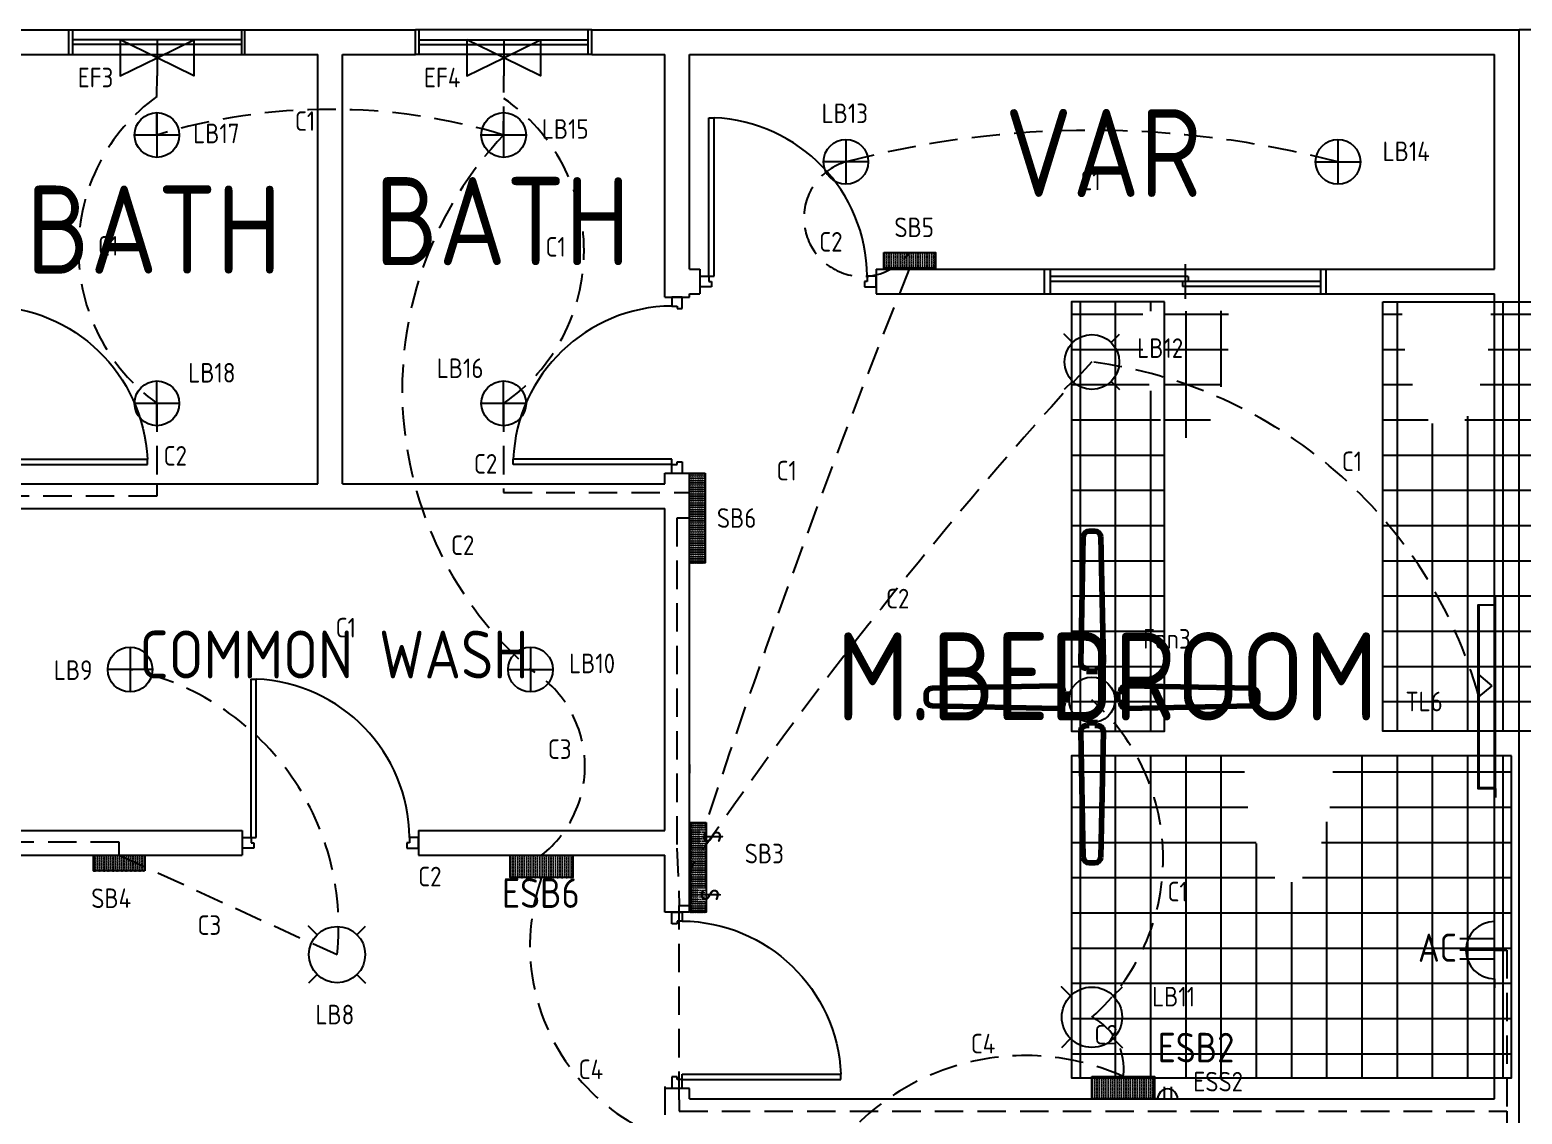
# Model space of a CAD drawing. Header units: inches. Extents: x 33646 to 69385, y 30083 to 61001.
# Drawn here: x 35119.5 to 35453.1, y 31325.1 to 31567.5 of the extents above; entities that cross this region are included whole.
import ezdxf
from ezdxf.enums import TextEntityAlignment as Align

# ---------------------------------------------------------------- set-up
doc = ezdxf.new("R2010")
doc.units = ezdxf.units.IN
doc.header["$MEASUREMENT"] = 0
doc.linetypes.add('HIDDEN', pattern=[9.524999999999999, 6.35, -3.175])
doc.layers.add('All Text', color=7, linetype='Continuous', plot=False)
for name, color, linetype in [('Conduit', 4, 'Continuous'), ('EDB', 1, 'Continuous'), ('Electrical Layout', 130, 'Continuous'), ('TILING', 8, 'Continuous'), ('WALL', 7, 'Continuous'), ('WINDOW', 111, 'Continuous')]:
    doc.layers.add(name, color=color, linetype=linetype)
doc.styles.add('YQ_DIM', font='SUPEROS.SHX', dxfattribs={"width": 0.8, "bigfont": 'HZDX.SHX'})
pattern_1 = [(0, (0, 0), (0, 7.874015748031497), []), (90, (0, 0), (-7.874015748031497, 4.821444091131313e-16), [])]

# ---------------------------------------------------------------- blocks, each defined once
blk = doc.blocks.new('DR_D01')
for p, q in [((-0.45, 0.9299999999999964), (-0.4199999999999999, 0.9299999999999964)), ((-0.45, 0.02999999999999636), (-0.45, 0.9299999999999964)), ((-0.4199999999999999, 0.02999999999999637), (-0.4199999999999999, 0.9299999999999964)), ((-0.4999999999999964, 0.02999999999999636), (-0.4199999999999999, 0.02999999999999637)), ((-0.4999999999999964, 0.02999999999999636), (-0.4999999999999964, -0.02999999999999636)), ((-0.45, 0.02999999999999636), (-0.45, 3.469446951953614e-18)), ((-0.45, 3.469446951953614e-18), (-0.435, 3.469446951953614e-18)), ((-0.435, 3.469446951953614e-18), (-0.435, -0.02999999999999636)), ((0.4350000000000001, 3.469446951953614e-18), (0.4350000000000002, -0.02999999999999636)), ((0.4500000000000001, 3.469446951953614e-18), (0.4350000000000001, 3.469446951953614e-18)), ((0.4500000000000001, 0.02999999999999636), (0.4500000000000001, 3.469446951953614e-18)), ((0.4999999999999964, 0.02999999999999636), (0.45, 0.02999999999999636)), ((0.4999999999999964, -0.02999999999999636), (0.4999999999999964, 0.02999999999999636)), ((-0.435, -0.02999999999999636), (-0.4999999999999964, -0.02999999999999636)), ((0.4350000000000002, -0.02999999999999636), (0.4999999999999964, -0.02999999999999636))]:
    blk.add_line(p, q)
blk.add_arc((-0.4602388636345857, 0.02060243181989824), 0.9102873739421409, 0.5915171128877542, 87.46643902495387)
blk = doc.blocks.new('WD_00_X2')
for p, q in [((-4.101591878165048e-18, 0.6999999999999998), (3.063252069464661e-17, -0.7)), ((-0.5, 0.5), (0.5, 0.5)), ((-0.48, 0.5), (-0.48, -0.5)), ((0.48, 0.5), (0.4799999999999996, -0.5)), ((0.009999999999999919, 0.1999999999999998), (-0.48, 0.1999999999999998)), ((0.009999999999999917, 0.1999999999999998), (0.009999999999999919, -1.942890293094024e-16)), ((0.4799999999999998, -1.942890293094024e-16), (-0.4799999999999999, -1.942890293094024e-16)), ((-0.01000000000000008, -1.942890293094024e-16), (-0.01000000000000008, -0.2000000000000001)), ((0.4799999999999998, -0.2000000000000002), (-0.01000000000000008, -0.2000000000000002)), ((-0.5, -0.5), (0.4999999999999997, -0.5))]:
    blk.add_line(p, q)
blk = doc.blocks.new('WD_00_X1')
for p, q in [((-0.5, 0.5), (0.5, 0.5)), ((-0.48, 0.5), (-0.48, -0.5)), ((0.48, 0.4999999999999998), (0.4799999999999996, -0.5000000000000002)), ((0.4799999999999999, 0.09999999999999981), (-0.48, 0.1)), ((0.4799999999999998, -0.1000000000000002), (-0.4799999999999999, -0.1)), ((-0.4999999999999999, -0.5), (0.5, -0.5))]:
    blk.add_line(p, q)
blk = doc.blocks.new('*U130')
at = {"layer": 'Electrical Layout', "lineweight": 211}
for p, q in [((-2.531124643756989, -13.40458364731844), (-1.944840919995045, 14.73703509310597)), ((-0.6659539379209517, 15.98955610251387), (0.6659539379209517, 15.98955610251387)), ((2.531124643756989, -13.40458364731844), (1.944840919995045, 14.73703509310597)), ((-0.6395822441005549, -14.71039161431276), (-1.252237661682896, -14.71039161431276)), ((-0.6395822441005549, -15.98955610251387), (-0.6395822441005549, -14.71039161431276)), ((0.6395822441005549, -15.98955610251387), (0.6395822441005549, -14.71039161431276)), ((0.6395822441005549, -14.71039161431276), (1.252237661682896, -14.71039161431276))]:
    blk.add_line(p, q, dxfattribs=at)
for centre, start, end in [((-0.6659539379209517, 14.71039161431276), 90, 178.806510576018), ((0.6659539379209517, 14.71039161431276), 1.193489423982036, 90), ((-1.252237661682896, -13.43122712611165), 178.806510576018, 270), ((1.252237661682896, -13.43122712611165), 270, 1.193489423982036)]:
    blk.add_arc(centre, 1.27916448820111, start, end, dxfattribs=at)
blk = doc.blocks.new('*U131')
at = {"layer": 'Conduit', "color": 0, "linetype": 'ByBlock', "lineweight": -2, "transparency": 16777216}
blk.add_blockref('*U130', (45929.01307765514, 38397.49676935104), dxfattribs=at)
for p, rotation in [((45907.90686359982, 38376.39055529572), 90), ((45950.11929171046, 38376.39055529572), 270), ((45929.01307765514, 38355.2843412404), 180)]:
    blk.add_blockref('*U130', p, dxfattribs=dict(at, rotation=rotation))

msp = doc.modelspace()

# ---------------------------------------------------------------- hatches: boundary and pattern name
at = {"layer": 'Electrical Layout'}
h = msp.add_hatch(dxfattribs=at)
h.set_pattern_fill('MUDST', color=256, angle=-1.272221872585407e-14)
h.set_pattern_definition([(360, (-764.0724643765789, 1608.749595337518), (0.5, 0.2499999999999999), [0.25, -0.25, 0, -0.25, 0, -0.25])])
h.paths.add_polyline_path([(35310.42753562342, 31517.7495953375), (35310.42753562342, 31514.2495953375), (35321.92753562342, 31514.2495953375), (35321.92753562342, 31517.7495953375)])
h = msp.add_hatch(dxfattribs=at)
h.set_pattern_fill('MUDST', color=256, angle=-90.00000000000001)
h.set_pattern_definition([(270, (5361.429767427322, 67542.8622047244), (0.2499999999999998, -0.5), [0.25, -0.25, 0, -0.25, 0, -0.25])])
h.paths.add_polyline_path([(35270.4297674273, 31468.3622047244), (35266.9297674273, 31468.3622047244), (35266.9297674273, 31448.3622047244), (35270.4297674273, 31448.3622047244)])
h = msp.add_hatch(dxfattribs=at)
h.set_pattern_fill('MUDST', color=256, angle=-90.00000000000001)
h.set_pattern_definition([(270, (5361.677535623428, 67464.74959533749), (0.2499999999999999, -0.5), [0.25, -0.25, 0, -0.25, 0, -0.25])])
h.paths.add_polyline_path([(35270.67753562342, 31390.2495953375), (35267.17753562342, 31390.2495953375), (35267.17753562342, 31370.2495953375), (35270.67753562342, 31370.2495953375)])
h = msp.add_hatch(dxfattribs=at)
h.set_pattern_fill('MUDST', color=256, angle=-180)
h.set_pattern_definition([(180, (71219.69157845093, 61288.47637795273), (-0.5, -0.2499999999999997), [0.25, -0.25, 0, -0.25, 0, -0.25])])
h.paths.add_polyline_path([(35145.19157845094, 31379.47637795276), (35145.19157845094, 31382.97637795276), (35133.69157845094, 31382.97637795276), (35133.69157845094, 31379.47637795276)])
h = msp.add_hatch(dxfattribs=at)
h.set_pattern_fill('MUDST', color=256)
h.set_pattern_definition([(0, (-847.6174766671829, 1472.476377952757), (0.5, 0.25), [0.25, -0.25, 0, -0.25, 0, -0.25])])
h.paths.add_polyline_path([(35240.88252333282, 31377.97637795276), (35240.88252333282, 31382.97637795276), (35226.88252333282, 31382.97637795276), (35226.88252333282, 31377.97637795276)])
h = msp.add_hatch(dxfattribs=at)
h.set_pattern_fill('MUDST', color=256)
h.set_pattern_definition([(0, (-717.5702294006187, 1422.98819113545), (0.5, 0.25), [0.25, -0.25, 0, -0.25, 0, -0.25])])
h.paths.add_polyline_path([(35370.92977059938, 31328.48819113545), (35370.92977059938, 31333.48819113545), (35356.92977059938, 31333.48819113545), (35356.92977059938, 31328.48819113545)])
at = {"layer": 'TILING'}
h = msp.add_hatch(dxfattribs=at)
h.set_pattern_fill('_USER', color=256, scale=7.874015748031497, double=1, pattern_type=0)
h.set_pattern_definition(pattern_1)
edge = h.paths.add_edge_path()
edge.add_arc((35423.71947812614, 31502.13032829194), 55.78041944777933, 178.6143516806143, 198.5932108142542, ccw=False)
edge.add_arc((35369.87160561943, 31502.48922213559), 2.156851818605658, 88.10079091901031, 152.6779897577854, ccw=False)
edge.add_line((35369.94308666911, 31504.64488913838), (35385.73348318621, 31504.64488913939))
edge.add_arc((35385.88568140496, 31502.62685960767), 2.023760729111334, 24.908181431184516, 94.31303791928178, ccw=False)
edge.add_arc((35331.95709172946, 31502.13032828625), 55.78041944785921, -1.203616301425427, 1.385648326795888, ccw=False)
edge.add_arc((35387.57998759687, 31498.47835975704), 2.484519138057799, 81.50611958367227, 86.64924364409399, ccw=False)
edge.add_arc((35386.71833561722, 31500.15377149827), 1.456302950217737, -34.277220116164415, 32.47132963765182, ccw=False)
edge.add_arc((35387.57998759579, 31501.79449163385), 2.48451913837688, 271.9894828001693, 277.90558745139714, ccw=False)
edge.add_arc((35331.95709172937, 31502.1303282862), 55.78041944795183, 341.4067891931625, 357.1033294593677, ccw=False)
edge.add_arc((35368.30161771869, 31487.3614245713), 16.79757454734049, 344.79123279213815, 349.6546774493045, ccw=False)
edge.add_arc((35372.99943542181, 31486.08428381089), 11.92925043183102, 326.7221482016496, 344.7912327919609, ccw=False)
edge.add_arc((35375.96831394669, 31484.13573755717), 8.37804328519319, 302.25649039371575, 326.72214820168114, ccw=False)
edge.add_arc((35377.83828492916, 31481.17275671308), 4.874324267107283, 270.0000000033355, 302.2564903937437, ccw=False)
edge.add_arc((35377.83828492916, 31481.17275671305), 4.874324267075281, 237.74350961402422, 270.0000000033355, ccw=False)
edge.add_arc((35379.70825591125, 31484.13573755741), 8.378043285191414, 213.2778518049087, 237.743509614043, ccw=False)
edge.add_arc((35382.67713443594, 31486.08428381151), 11.9292504318861, 195.2087672153922, 213.2778518049917, ccw=False)
edge.add_arc((35387.37495213687, 31487.36142457182), 16.79757454525371, 190.3453225574443, 195.2087672146963, ccw=False)
h.paths.add_polyline_path([(35373.17621417667, 31506.72934800496), (35352.3573165389, 31506.72934800496), (35352.3573165389, 31410.72934800497), (35373.17621417667, 31410.72934800497)])
h = msp.add_hatch(dxfattribs=at)
h.set_pattern_fill('_USER', color=256, scale=7.874015748031497, double=1, pattern_type=0)
h.set_pattern_definition(pattern_1)
edge = h.paths.add_edge_path()
edge.add_arc((35390.29558987307, 31504.21478715802), 55.78041944777243, 341.4067891857434, 361.3856483193859)
edge.add_arc((35444.14346237978, 31504.57368100167), 2.156851818599194, 27.32201024230336, 91.89920908118292)
edge.add_line((35444.07198133009, 31506.72934800446), (35428.28158481299, 31506.72934800547))
edge.add_arc((35428.12938659424, 31504.71131847375), 2.023760729111334, 85.68696208071817, 155.0918185688155)
edge.add_arc((35482.05797626974, 31504.21478715233), 55.78041944785929, 178.6143516732003, 181.2036163014217)
edge.add_arc((35426.43508040232, 31500.56281862312), 2.484519138057373, 93.35075635573843, 98.49388041616173)
edge.add_arc((35427.29673238198, 31502.23823036435), 1.456302950211598, 147.5286703621944, 214.2772201163256)
edge.add_arc((35426.43508040341, 31503.87895049993), 2.484519138373277, 262.0944125485913, 268.0105171998277)
edge.add_arc((35482.05797626983, 31504.21478715228), 55.78041944795164, 182.8966705406285, 198.5932108068339)
edge.add_arc((35445.71345028051, 31489.44588343738), 16.79757454734049, 190.3453225506956, 195.2087672078619)
edge.add_arc((35441.01563257738, 31488.16874267696), 11.92925043182304, 195.2087672080314, 213.277851798355)
edge.add_arc((35438.04675405251, 31486.22019642325), 8.37804328519319, 213.2778517983188, 237.7435096062842)
edge.add_arc((35436.17678307005, 31483.25721557916), 4.874324267111166, 237.743509606184, 269.9999999965789)
edge.add_arc((35436.17678307004, 31483.25721557913), 4.874324267078919, 269.9999999966644, 302.256490385953)
edge.add_arc((35434.30681208795, 31486.2201964235), 8.378043285198373, 302.2564903859858, 326.7221481950978)
edge.add_arc((35431.33793356326, 31488.16874267759), 11.92925043189019, 326.7221481950421, 344.7912327846338)
edge.add_arc((35426.64011586233, 31489.4458834379), 16.79757454525276, 344.7912327853157, 349.6546774425678)
h.paths.add_polyline_path([(35421.99511181449, 31506.72934800497), (35472.34156850739, 31506.72934800497), (35472.34156850739, 31410.72934800497), (35421.99511181449, 31410.72934800497)])
h = msp.add_hatch(dxfattribs=at)
h.set_pattern_fill('_USER', color=256, scale=7.874015748031497, double=1, pattern_type=0)
h.set_pattern_definition(pattern_1)
edge = h.paths.add_edge_path()
edge.add_arc((35446.80804652994, 31402.70297613439), 55.78041944777243, 178.6143516806141, 198.5932108142566, ccw=False)
edge.add_arc((35392.96017402324, 31403.06186997805), 2.156851818599194, 88.1007909188171, 152.6779897576967, ccw=False)
edge.add_line((35393.03165507293, 31405.21753698084), (35408.82205159002, 31405.21753698185))
edge.add_arc((35408.97424980877, 31403.19950745012), 2.023760729111334, 24.908181431184516, 94.31303791928178, ccw=False)
edge.add_arc((35355.04566013328, 31402.7029761287), 55.78041944785929, -1.2036163014216754, 1.38564832679981, ccw=False)
edge.add_arc((35410.6685560007, 31399.0510075995), 2.484519138057373, 81.50611958383831, 86.64924364426162, ccw=False)
edge.add_arc((35409.80690402104, 31400.72641934072), 1.456302950211598, -34.27722011632562, 32.47132963780558, ccw=False)
edge.add_arc((35410.6685559996, 31402.36713947631), 2.484519138373277, 271.98948280017225, 277.9055874514087, ccw=False)
edge.add_arc((35355.04566013318, 31402.70297612865), 55.78041944795164, 341.40678919316605, 357.10332945937154, ccw=False)
edge.add_arc((35391.39018612251, 31387.93407241376), 16.79757454734049, 344.79123279213815, 349.6546774493045, ccw=False)
edge.add_arc((35396.08800382564, 31386.65693165334), 11.92925043182304, 326.72214820164504, 344.7912327919686, ccw=False)
edge.add_arc((35399.0568823505, 31384.70838539963), 8.37804328519319, 302.25649039371575, 326.72214820168114, ccw=False)
edge.add_arc((35400.92685333297, 31381.74540455554), 4.874324267111166, 270.00000000342106, 302.256490393816, ccw=False)
edge.add_arc((35400.92685333297, 31381.74540455551), 4.874324267078919, 237.743509614047, 270.0000000033355, ccw=False)
edge.add_arc((35402.79682431507, 31384.70838539987), 8.378043285198373, 213.2778518049022, 237.74350961401422, ccw=False)
edge.add_arc((35405.76570283976, 31386.65693165397), 11.92925043189019, 195.2087672153661, 213.2778518049579, ccw=False)
edge.add_arc((35410.46352054068, 31387.93407241427), 16.79757454525276, 190.3453225574321, 195.2087672146843, ccw=False)
h.paths.add_polyline_path([(35450.68802520031, 31405.21753698134), (35352.35731653891, 31405.21753698134), (35352.35731653891, 31333.21753698136), (35450.68802520031, 31333.21753698136)])

# ---------------------------------------------------------------- linework, layer by layer
at = {"layer": 'Conduit', "linetype": 'HIDDEN'}
for p, q in [((35147.91684050174, 31552.62479766874), (35147.92753562342, 31557.2495953375)), ((35225.41795640366, 31544), (35225.42753562342, 31557.2495953375)), ((35147.90614538005, 31543.99999999999), (35147.91234559128, 31548.99999615573)), ((35147.90614538005, 31483.99999999999), (35147.90614538005, 31465.99999999999)), ((35225.41795640366, 31483.99999999999), (35225.41795640366, 31464.09667380106)), ((35147.90614538005, 31465.99999999999), (35147.90614538005, 31464.59212778162)), ((35147.90614538005, 31463.2705731171), (35106.39433435648, 31463.2705731171)), ((35147.90614538005, 31464.59212778162), (35147.90614538005, 31463.2705731171)), ((35225.41795640366, 31464.09667380106), (35266.9297674273, 31464.09667380106)), ((35266.9297674273, 31458.3622047244), (35264.1690309203, 31458.3622047244)), ((35264.1690309203, 31458.3622047244), (35264.1690309203, 31384.52644141398)), ((35446.42975701061, 31420.86318956893), (35443.42975701061, 31423.36318956893)), ((35443.42975701061, 31418.36318956893), (35446.42975701061, 31420.86318956893)), ((35139.44157845095, 31385.87151112636), (35109.03184591073, 31385.87151112636)), ((35139.44157845095, 31382.97637795276), (35139.44157845095, 31385.87151112636)), ((35139.44157845094, 31382.97637795276), (35188.17753562342, 31360.7495953375)), ((35264.1690309203, 31384.52644141398), (35264.67753562342, 31371.73342517522)), ((35264.67753562342, 31328.2495953375), (35264.67753562342, 31371.73342517522)), ((35264.67753562342, 31371.73342517522), (35266.9297674273, 31371.73342517522)), ((35446.92976742733, 31361.7495953375), (35449.67753562342, 31361.7495953375)), ((35449.67753562342, 31361.7495953375), (35449.67753562342, 31325.7495953375)), ((35264.67753562342, 31328.2495953375), (35264.67753562342, 31325.7495953375)), ((35264.67753562342, 31325.7495953375), (35449.67753562342, 31325.7495953375)), ((35449.67753562342, 31325.7495953375), (35449.67753562342, 31172.7495953375))]:
    msp.add_line(p, q, dxfattribs=at)
at = {"layer": 'Conduit'}
for p, q in [((35147.90614538005, 31548.99999999999), (35147.90614538005, 31538.99999999999)), ((35225.41795640366, 31549), (35225.41795640366, 31539)), ((35152.90614538005, 31543.99999999999), (35142.90614538005, 31543.99999999999)), ((35230.41795640366, 31544), (35220.41795640366, 31544)), ((35301.92976742729, 31543), (35301.92976742729, 31533)), ((35411.92976742727, 31543), (35411.92976742727, 31533)), ((35306.92976742729, 31538), (35296.92976742729, 31538)), ((35406.92976742727, 31538), (35416.92976742727, 31538)), ((35361.25761064013, 31497.57743855032), (35363.11537363903, 31499.43520154922)), ((35147.90614538005, 31478.99999999999), (35147.90614538005, 31488.99999999999)), ((35225.41795640366, 31478.99999999999), (35225.41795640366, 31488.99999999999)), ((35352.60192421451, 31488.9217521247), (35350.7441612156, 31487.0639891258)), ((35361.25761064013, 31488.9217521247), (35363.11537363903, 31487.0639891258)), ((35152.90614538005, 31483.99999999999), (35142.90614538005, 31483.99999999999)), ((35230.41795640366, 31483.99999999999), (35220.41795640366, 31483.99999999999)), ((35141.90614538008, 31429.48818897636), (35141.90614538008, 31419.48818897636)), ((35231.41795640365, 31429.48818897636), (35231.41795640365, 31419.48818897636)), ((35146.90614538008, 31424.48818897636), (35136.90614538008, 31424.48818897636)), ((35226.41795640365, 31424.48818897636), (35236.41795640365, 31424.48818897636)), ((35192.63016720238, 31365.20222691646), (35194.5414966541, 31367.11355636819)), ((35183.72490404448, 31356.29696375856), (35181.81357459274, 31354.38563430683)), ((35192.63016720238, 31356.29696375856), (35194.5414966541, 31354.38563430683)), ((35361.70329851398, 31351.52312642416), (35363.75237677094, 31353.57220468113)), ((35352.15623634066, 31341.97606425085), (35350.1071580837, 31339.92698599389)), ((35361.70329851398, 31341.97606425085), (35363.75237677094, 31339.92698599389))]:
    msp.add_line(p, q, dxfattribs=at)
for points in [[(35352.60192421451, 31497.57743855032), (35350.7441612156, 31499.43520154922)], [(35183.72490404448, 31365.20222691646), (35181.81357459274, 31367.11355636819)], [(35352.15623634066, 31351.52312642416), (35350.1071580837, 31353.57220468113)]]:
    msp.add_lwpolyline(points, close=True, dxfattribs=at)
for centre, radius in [((35147.90614538005, 31543.99999999999), 5), ((35225.41795640366, 31544), 5), ((35301.92976742729, 31538), 5), ((35411.92976742727, 31538), 5), ((35356.92976742732, 31493.2495953375), 6.120494567378415), ((35147.90614538005, 31483.99999999999), 5), ((35225.41795640366, 31483.99999999999), 5), ((35141.90614538008, 31424.48818897636), 5), ((35231.41795640365, 31424.48818897636), 5), ((35356.92976742732, 31417.70078740153), 5.116657952804439), ((35188.17753562342, 31360.7495953375), 6.296971967198096), ((35356.92976742732, 31346.7495953375), 6.750792403158321)]:
    msp.add_circle(centre, radius, dxfattribs=at)
at = {"layer": 'Conduit', "linetype": 'HIDDEN'}
for centre, radius, start, end in [((35172.64216456775, 31518.30854457831), 42.29594397027363, 125.7732595949397, 234.2088813992001), ((35202.07442351138, 31518.09863125395), 41.32356689936737, 304.3950952921996, 55.59685636008313), ((35356.92976742732, 31326.60733078117), 218.4304479678906, 75.41616074235759, 104.5838392576424), ((35305.61487805362, 31525.45534738511), 13.07472177738528, 106.3706509057964, 323.8882104548235), ((37233.81911619852, 30740.25107182006), 2067.951388683432, 158.0200109228643, 161.6802310402735), ((36084.23106487265, 30823.94572036286), 988.4001488879642, 137.3779800935945, 145.78089809446), ((35343.52674912242, 31390.32055215241), 103.7980193967118, 15.74578792256962, 82.5809125124462), ((35129.81416858805, 31367.04516576255), 58.70193198423383, 353.8433936670202, 78.1125752484056)]:
    msp.add_arc(centre, radius, start, end, dxfattribs=at)
at = {"layer": 'EDB', "linetype": 'HIDDEN'}
for centre, radius, start, end in [((35186.66205089188, 31415.89967866272), 133.8346462570581, 73.16715638496404, 106.8328436150359), ((35285.42907025098, 31487.10629430052), 82.69357613149592, 136.5274991388348, 229.2206572316946), ((35218.317427899, 31402.88134072055), 25.26815661363362, 308.0243617550245, 58.77099200646616), ((35325.36004230816, 31382.22519136952), 47.48858239541073, 311.6658783092026, 48.33412169079738), ((35277.15979636731, 31362.76252949466), 45.87356042654711, 160.6312016276623, 279.1765380049441), ((35351.25341959007, 31335.27517728512), 12.8016871704588, 351.9758841414079, 63.6785852135276), ((35342.00758556388, 31284.65214006411), 53.5307582701089, 65.82499898929001, 149.3074259853653), ((35228.56603428799, 31905.44773957664), 597.2878973079072, 253.2545833522891, 276.4801653395476)]:
    msp.add_arc(centre, radius, start, end, dxfattribs=at)
at = {"layer": 'Electrical Layout'}
for p, q in [((35147.92753562342, 31565.2495953375), (35147.92753562342, 31557.2495953375)), ((35225.42753562342, 31565.2495953375), (35225.42753562342, 31557.2495953375)), ((35266.9297674273, 31430.29133858268), (35266.9297674273, 31436.79133858268)), ((35447.17976742733, 31424.86318897641), (35447.17976742733, 31431.36318897641)), ((35266.9297674273, 31403.29133858268), (35266.9297674273, 31401.29133858268)), ((35447.17976742733, 31397.86318897641), (35447.17976742733, 31395.86318897641)), ((35446.92976742733, 31368.1575981465), (35446.92976742733, 31370.1575981465)), ((35446.92976742733, 31355.34159252852), (35446.92976742733, 31368.1575981465)), ((35446.92976742733, 31364.2495953375), (35439.17976742733, 31364.2495953375)), ((35446.92976742733, 31363.7495953375), (35446.92976742733, 31364.2495953375)), ((35446.92976742733, 31361.7495953375), (35439.17976742733, 31361.7495953375)), ((35446.92976742733, 31359.7495953375), (35439.17976742733, 31359.7495953375)), ((35446.92976742733, 31355.34159252852), (35446.92976742733, 31353.34159252852)), ((35373.15175137131, 31328.48819124533), (35373.15175137131, 31331.17550464257)), ((35374.71212689229, 31328.48819124533), (35374.71212689229, 31331.17550464257)), ((35371.62327588698, 31328.48819124533), (35370.92977565544, 31328.48819124533)), ((35371.62327588698, 31328.48819124533), (35376.06722731873, 31328.48819124533)), ((35374.5387518344, 31328.48819124533), (35374.71212689229, 31328.48819124533)), ((35376.06722731873, 31328.48819124533), (35376.76072755027, 31328.48819124533))]:
    msp.add_line(p, q, dxfattribs=at)
at = {"layer": 'Electrical Layout', "linetype": 'HIDDEN'}
msp.add_line((35447.17976742733, 31438.86318897641), (35447.17976742733, 31440.86318897641), dxfattribs=at)
at = {"layer": 'Electrical Layout'}
for points in [[(35139.67753562342, 31565.2495953375), (35139.67753562342, 31557.2495953375), (35147.92753562342, 31561.2495953375)], [(35156.17753562342, 31565.2495953375), (35156.17753562342, 31557.2495953375), (35147.92753562342, 31561.2495953375)], [(35217.17753562342, 31565.2495953375), (35217.17753562342, 31557.2495953375), (35225.42753562342, 31561.2495953375)], [(35233.67753562342, 31565.2495953375), (35233.67753562342, 31557.2495953375), (35225.42753562342, 31561.2495953375)], [(35310.42753562342, 31517.7495953375), (35321.92753562342, 31517.7495953375), (35321.92753562342, 31514.2495953375), (35310.42753562342, 31514.2495953375)], [(35270.4297674273, 31468.3622047244), (35270.4297674273, 31448.3622047244), (35266.9297674273, 31448.3622047244), (35266.9297674273, 31468.3622047244)], [(35447.17976742733, 31397.86318897641), (35447.17976742733, 31438.86318897641), (35443.17976742733, 31438.86318897641), (35443.17976742733, 31397.86318897641)], [(35446.92976742733, 31398.11318897641), (35446.92976742733, 31438.86318897641), (35443.42976742733, 31438.86318897641), (35443.42976742733, 31398.11318897641)], [(35270.67753562342, 31390.2495953375), (35270.67753562342, 31370.2495953375), (35267.17753562342, 31370.2495953375), (35267.17753562342, 31390.2495953375)], [(35145.19157845094, 31379.47637795276), (35133.69157845094, 31379.47637795276), (35133.69157845094, 31382.97637795276), (35145.19157845094, 31382.97637795276)]]:
    msp.add_lwpolyline(points, close=True, dxfattribs=at)
at = {"layer": 'Electrical Layout', "color": 1}
for points in [[(35199.40024144334, 31561.99999803639), (35199.40024144334, 31561.99999803639), (35199.40024144334, 31561.99999803639), (35199.40024144334, 31561.99999803639)], [(35200.24472805722, 31561.99999999999), (35200.24472805722, 31561.99999999999), (35200.24472805722, 31561.99999999999), (35200.24472805722, 31561.99999999999)], [(35226.88252333282, 31382.97637795276), (35240.88252333282, 31382.97637795276), (35240.88252333282, 31377.97637795276), (35226.88252333282, 31377.97637795276)], [(35356.92977059938, 31333.48819113545), (35370.92977059938, 31333.48819113545), (35370.92977059938, 31328.48819113545), (35356.92977059938, 31328.48819113545)]]:
    msp.add_lwpolyline(points, close=True, dxfattribs=at)
at = {"layer": 'Electrical Layout'}
for centre, radius, start, end in [((35446.92976742733, 31361.7495953375), 6.408002808988148, 90, 270), ((35373.84525160286, 31328.48819124533), 2.221975715879846, 0, 180)]:
    msp.add_arc(centre, radius, start, end, dxfattribs=at)
at = {"layer": 'TILING'}
for points in [[(35373.17621417667, 31506.72934800496), (35352.3573165389, 31506.72934800496), (35352.3573165389, 31410.72934800497), (35373.17621417667, 31410.72934800497)], [(35421.99511181449, 31506.72934800497), (35472.34156850739, 31506.72934800497), (35472.34156850739, 31410.72934800497), (35421.99511181449, 31410.72934800497)], [(35450.68802520031, 31405.21753698134), (35352.35731653891, 31405.21753698134), (35352.35731653891, 31333.21753698136), (35450.68802520031, 31333.21753698136)]]:
    msp.add_lwpolyline(points, close=True, dxfattribs=at)
at = {"layer": 'WALL'}
for p, q in [((34920.88252333281, 31567.51181102359), (35128.22110600997, 31567.51181102361)), ((35128.22110600997, 31561.99999999999), (35128.22110600997, 31567.51181102361)), ((35167.59118475013, 31567.51181102361), (35205.73291703359, 31567.51181102361)), ((35167.59118475013, 31561.99999999999), (35167.59118475013, 31567.51181102361)), ((35205.73291703359, 31562), (35205.73291703359, 31567.51181102362)), ((35245.10299577374, 31567.51181102362), (35452.44157845091, 31567.51181102364)), ((35245.10299577374, 31562), (35245.10299577374, 31567.51181102362)), ((35452.44157845089, 31121.28094978516), (35452.44157845093, 31567.51181102364)), ((35452.44157845093, 31121.28094978516), (35452.44157845089, 31567.51181102364)), ((35452.44157845098, 31121.28094978516), (35452.44157845093, 31567.51181102364)), ((35452.44157845093, 31121.28094978516), (35452.44157845098, 31567.51181102364)), ((35659.78016112821, 31567.51181102362), (35452.44157845104, 31567.51181102364)), ((35452.44157845106, 31121.28094978516), (35452.44157845102, 31567.51181102364)), ((35452.44157845102, 31121.28094978516), (35452.44157845106, 31567.51181102364)), ((35452.44157845098, 31121.28094978516), (35452.44157845102, 31567.51181102364)), ((35452.44157845102, 31121.28094978516), (35452.44157845098, 31567.51181102364)), ((35111.90614538005, 31561.99999999999), (35128.22110600997, 31561.99999999999)), ((35167.59118475013, 31561.99999999999), (35183.90614538005, 31561.99999999999)), ((35183.90614538004, 31465.99999999999), (35183.90614538005, 31561.99999999999)), ((35189.41795640366, 31561.99999999999), (35205.73291703359, 31561.99999999999)), ((35189.41795640365, 31466), (35189.41795640367, 31561.99999999999)), ((35245.10299577374, 31562), (35261.41795640366, 31562)), ((35261.41795640366, 31507.73228346457), (35261.41795640365, 31562)), ((35266.92976742729, 31562), (35446.9297674273, 31562.00000000001)), ((35266.92976742729, 31514), (35266.92976742728, 31562)), ((35446.92976742728, 31514.00000000001), (35446.92976742728, 31562.00000000001)), ((35266.92976742729, 31514), (35269.2919721517, 31514)), ((35269.2919721517, 31514), (35269.2919721517, 31508.48818897639)), ((35308.66205089186, 31514), (35346.29984616745, 31514.00000000001)), ((35308.66205089186, 31514), (35308.66205089186, 31508.48818897639)), ((35346.29984616745, 31508.48818897639), (35346.29984616745, 31514.00000000001)), ((35409.2919721517, 31514.00000000001), (35446.9297674273, 31514.00000000002)), ((35409.2919721517, 31508.48818897641), (35409.2919721517, 31514.00000000001)), ((35261.41795640366, 31507.73228346456), (35266.92976742732, 31507.73228346456)), ((35266.92976742729, 31508.48818897639), (35269.2919721517, 31508.48818897639)), ((35266.92976742731, 31507.73228346456), (35266.92976742732, 31508.48818897639)), ((35308.66205089186, 31508.48818897639), (35346.29984616745, 31508.4881889764)), ((35409.2919721517, 31508.48818897641), (35446.9297674273, 31508.48818897641)), ((35446.92976742732, 31328.48818897641), (35446.92976742735, 31508.48818897641)), ((35111.90614538007, 31465.99999999999), (35183.90614538004, 31465.99999999999)), ((35189.41795640365, 31465.99999999999), (35261.41795640367, 31466)), ((35261.41795640367, 31465.99999999999), (35261.41795640367, 31468.3622047244)), ((35261.41795640367, 31468.36220472441), (35266.92976742731, 31468.36220472441)), ((35266.9297674273, 31370.22047244097), (35266.9297674273, 31468.3622047244)), ((35111.90614538008, 31460.48818897636), (35261.41795640366, 31460.48818897638)), ((35261.41795640367, 31388.48818897638), (35261.41795640369, 31460.48818897637)), ((35111.90614538008, 31388.48818897636), (35166.9770115218, 31388.48818897636)), ((35166.9770115218, 31388.48818897636), (35166.9770115218, 31382.97637795276)), ((35206.34709026195, 31388.48818897637), (35261.41795640367, 31388.48818897638)), ((35206.34709026195, 31388.48818897637), (35206.34709026195, 31382.97637795276)), ((35111.90614538008, 31382.97637795275), (35166.9770115218, 31382.97637795276)), ((35206.34709026195, 31382.97637795276), (35261.41795640367, 31382.97637795276)), ((35261.41795640367, 31370.22047244097), (35261.41795640367, 31382.97637795276)), ((35266.9297674273, 31370.22047244097), (35261.41795640367, 31370.22047244097)), ((35266.92976742729, 31330.85039370081), (35261.41795640367, 31330.85039370081)), ((35266.92976742731, 31328.48818897638), (35266.92976742731, 31330.85039370081)), ((35266.92976742731, 31328.48818897638), (35446.92976742733, 31328.48818897641))]:
    msp.add_line(p, q, dxfattribs=at)
at = {"layer": 'WALL', "linetype": 'HIDDEN'}
msp.add_line((35261.41795640367, 31331.28909109198), (35261.41795640367, 31322.97637795277), dxfattribs=at)

# ---------------------------------------------------------------- block references
at = {"layer": 'Conduit'}
msp.add_blockref('*U131', (-10572.06685162709, -6958.050185650089), dxfattribs=at)
at = {"layer": 'WINDOW'}
for name, p, xscale, yscale, zscale in [('WD_00_X1', (35147.90614538005, 31564.7559055118), 39.3700787401574, 5.511811023618066, 39.3700787401574), ('DR_D01', (35288.97701152178, 31511.2440944882), 39.3700787401574, 39.3700787401574, 39.3700787401574), ('WD_00_X2', (35377.79590915958, 31511.24409448821), 62.99212598425197, 5.51181102361079, 62.99212598425197), ('DR_D01', (35186.66205089187, 31385.73228346456), 39.3700787401574, 39.3700787401574, 39.3700787401574)]:
    msp.add_blockref(name, p, dxfattribs=dict(at, xscale=xscale, yscale=yscale, zscale=zscale))
for name, p, xscale, yscale, zscale, rotation in [('WD_00_X1', (35225.41795640366, 31564.75590551181), 39.3700787401574, 5.511811023621703, 39.3700787401574, 180.0000000000053), ('DR_D01', (35109.15023986828, 31488.04724409448), 39.37007874015751, -39.37007874015751, 39.37007874015751, 90), ('DR_D01', (35264.17386191549, 31488.04724409449), 39.37007874015751, 39.37007874015751, 39.37007874015751, 90), ('DR_D01', (35264.17386191548, 31350.53543307089), 39.37007874015751, -39.37007874015751, 39.37007874015751, 89.99999999998941)]:
    msp.add_blockref(name, p, dxfattribs=dict(at, xscale=xscale, yscale=yscale, zscale=zscale, rotation=rotation))

# ---------------------------------------------------------------- texts
at = {"layer": 'All Text', "style": 'YQ_DIM'}
for s, height, p in [('VAR', 19.68503937, (35359.46200921004, 31539.98041169106)), ('BATH', 19.68503937, (35147.21519566107, 31522.87993305573)), ('BATH', 19.68503937, (35225.12694109717, 31524.76587939835)), ('COMMON WASH', 10.68503937, (35187.47110499201, 31427.85047942078)), ('M.BEDROOM', 19.68503937, (35360.3327539143, 31422.98590918244))]:
    msp.add_text(s, height=height, dxfattribs=at).set_placement(p, align=Align.MIDDLE)
at = {"layer": 'Electrical Layout', "color": 4, "style": 'YQ_DIM'}
for s, p in [('EF3', (35134.18596833779, 31556.85059917473)), ('EF4', (35211.68596833779, 31556.85059917473)), ('LB13', (35301.68596559739, 31548.85059917474)), ('LB17', (35161.18595704019, 31544.35060281004)), ('LB15', (35239.18595704019, 31545.35060281004)), ('LB14', (35427.18595704019, 31540.35060281004)), ('C1', (35356.62414441379, 31533.85060309271)), ('SB5', (35317.18596559739, 31523.35059917474)), ('C1', (35137.00735906373, 31519.22418072235)), ('C1', (35237.03964484992, 31519.00058582555)), ('C2', (35298.57015547744, 31520.12091652585)), ('LB12', (35372.18596559739, 31496.35059917474)), ('LB18', (35160.18595704019, 31490.85060281004)), ('LB16', (35215.68595704019, 31491.85060281004)), ('C2', (35152.00098845532, 31472.27277516259)), ('C2', (35221.37460362848, 31470.48415061628)), ('C1', (35415.04925324151, 31471.04083689493)), ('C1', (35288.68596189889, 31468.95956441149)), ('SB6', (35277.5, 31458.3622047244)), ('C2', (35313.4971940074, 31440.35530724072)), ('C1', (35190.12414441379, 31433.85060309271)), ('Fan3', (35373.68596559739, 31431.35059917474)), ('LB9', (35129.18596559739, 31424.35059917474)), ('LB10', (35245.18596559739, 31425.85059917474)), ('TL6', (35431.18596559739, 31417.35059917474)), ('SB3', (35283.68596723521, 31383.35059891272)), ('C2', (35208.91548384605, 31378.21137052184)), ('SB4', (35137.68596559739, 31373.35059917474)), ('C3', (35159.62414441379, 31367.35060309271)), ('LB11', (35375.18596559739, 31351.35059917474)), ('LB8', (35187.68596559739, 31347.35059917474))]:
    msp.add_text(s, height=4.37819305212397, dxfattribs=at).set_placement(p, align=Align.MIDDLE)
at = {"layer": 'Electrical Layout', "color": 1, "style": 'YQ_DIM'}
for s, height, p in [('C1', 4.37819305212397, (35181.02408545518, 31547.12124002348)), ('C2', 4.37819305212397, (35216.25808518112, 31452.28175364383)), ('C3', 4.37819305212397, (35237.94609618117, 31406.69940404279)), ('ESB6', 6.610169491525469, (35233.74824889894, 31374.51194305323)), ('C1', 4.37819305212397, (35376.08536361789, 31374.85060203552)), ('C4', 4.37819305212397, (35332.58536361789, 31340.85060203552)), ('C2', 4.37819305212397, (35360.08536361789, 31342.85060203552)), ('ESB2', 6.610169491525469, (35380.2056693858, 31339.96659377703)), ('C4', 4.37819305212397, (35244.91604764094, 31335.10269060775)), ('ESS2', 4.37819305212397, (35385.14717832932, 31332.35060199392))]:
    msp.add_text(s, height=height, dxfattribs=at).set_placement(p, align=Align.MIDDLE)
at = {"layer": 'Electrical Layout', "linetype": 'HIDDEN', "style": 'YQ_DIM'}
for p in [(35272.00596274817, 31387.11504291497), (35271.50596274817, 31374.11504291497)]:
    msp.add_text('$', height=5.071662430579374, rotation=270, dxfattribs=at).set_placement(p, align=Align.MIDDLE)
msp.add_text('AC', height=6.303351878004219, dxfattribs=at).set_placement((35434.17240811444, 31362.29517974978), align=Align.MIDDLE)

doc.saveas('drawing.dxf')
